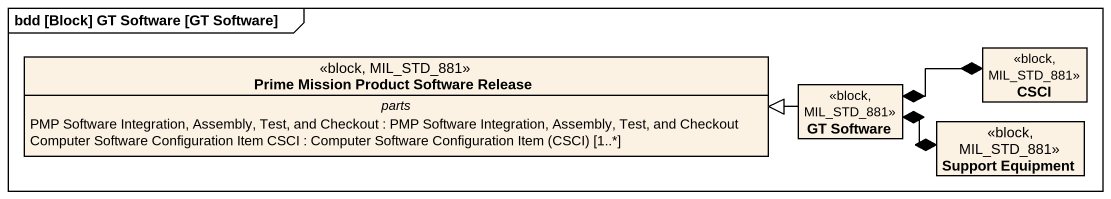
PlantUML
@startuml
mainframe bdd [Block] GT Software [GT Software]
hide circle
hide empty members
class "Prime Mission Product Software Release" as Prime_Mission_Product <<block, MIL_STD_881>> {
  -- parts --
  PMP Software Integration, Assembly, Test, and Checkout : PMP Software Integration, Assembly, Test, and Checkout
  {field} Computer Software Configuration Item CSCI : Computer Software Configuration Item (CSCI) [1..*]
}
class CSCI <<block, MIL_STD_881>>
class "GT Software" as GT_Software <<block, MIL_STD_881>>
class "Support Equipment" as Support_Equipment <<block, MIL_STD_881>>
GT_Software -left-|> Prime_Mission_Product
GT_Software *-right-* CSCI
GT_Software *-right-* Support_Equipment
@enduml
